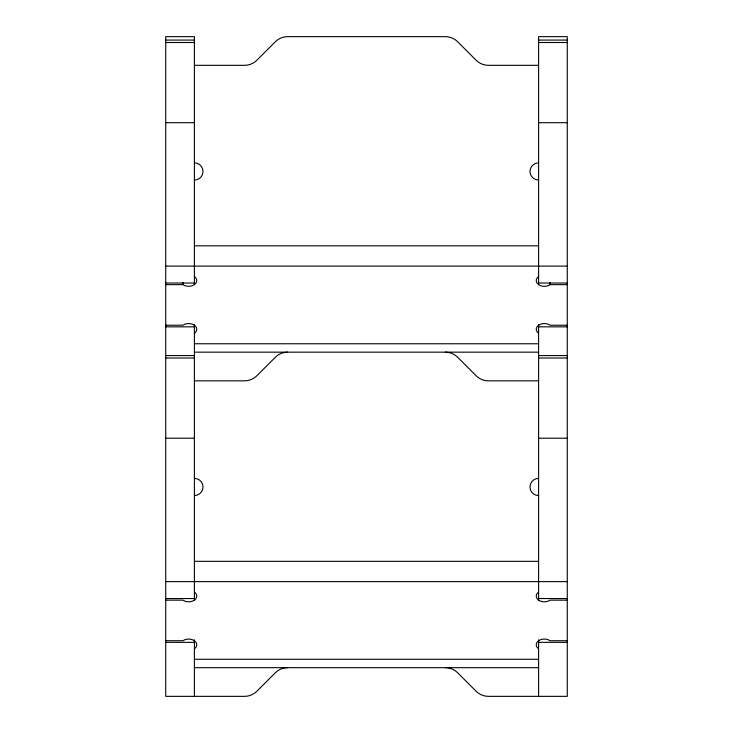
<?xml version="1.0" encoding="UTF-8"?>
<svg xmlns="http://www.w3.org/2000/svg" width="733" height="733" viewBox="0 0 733 733"><rect width="100%" height="100%" fill="white"/><g stroke="black" fill="none" stroke-linecap="round" stroke-linejoin="round"><path stroke-width="1.1" d="M165.722 40.086L194.401 40.086M538.599 40.086L567.278 40.086M165.722 42.514L194.401 42.514M538.599 42.514L567.278 42.514M194.401 65.329L244.602 65.329A17.308 17.308 0 0 0 256.843 60.262L275.379 41.717A17.308 17.308 0 0 1 287.62 36.65L445.38 36.65A17.308 17.308 0 0 1 457.621 41.717L476.157 60.262A17.308 17.308 0 0 0 488.398 65.329L538.599 65.329M165.722 122.695L194.401 122.695M538.599 122.695L567.278 122.695M194.401 245.83L538.599 245.83M165.722 266.106L567.278 266.106M165.722 283.03L194.401 283.03M538.599 283.03L567.278 283.03M165.722 284.651L182.929 284.651A8.109 5.736 0 0 0 194.401 284.651A8.109 5.736 0 0 0 194.401 276.543M538.599 276.552A8.109 5.736 0 0 0 538.599 284.661A8.109 5.736 0 0 0 550.071 284.651L567.278 284.651M165.722 325.214L182.929 325.214A8.109 5.736 0 0 1 194.401 325.214A8.109 5.736 0 0 1 194.401 333.332M567.278 325.214L550.071 325.214A8.109 5.736 0 0 0 538.599 325.214A8.109 5.736 0 0 0 538.599 333.332M165.722 326.836L194.401 326.836M538.599 326.836L567.278 326.836M194.401 343.759L538.599 343.759M194.401 352.161L538.599 352.161M165.722 355.587L194.401 355.587M538.599 355.587L567.278 355.587M165.722 358.016L194.401 358.016M538.599 358.016L567.278 358.016M194.401 380.839L244.602 380.839A17.308 17.308 0 0 0 256.843 375.772L275.379 357.228A17.308 17.308 0 0 1 287.62 352.161M538.599 380.839L488.398 380.839A17.308 17.308 0 0 1 476.157 375.772L457.621 357.228A17.308 17.308 0 0 0 445.38 352.161M165.722 438.206L194.401 438.206M538.599 438.206L567.278 438.206M194.401 561.341L538.599 561.341M165.722 581.617L567.278 581.617M165.722 598.54L194.401 598.54M538.599 598.54L567.278 598.54M165.722 600.162L182.929 600.162A8.109 5.736 0 0 0 194.401 600.162A8.109 5.736 0 0 0 194.401 592.044M567.278 600.162L550.071 600.162A8.109 5.736 0 0 1 538.599 600.162A8.109 5.736 0 0 1 538.599 592.062M165.722 640.724L182.929 640.724A8.109 5.736 0 0 1 194.401 640.724A8.109 5.736 0 0 1 194.401 648.833M567.278 640.724L550.071 640.724A8.109 5.736 0 0 0 538.599 640.724A8.109 5.736 0 0 0 538.599 648.833M165.722 642.346L194.401 642.346M538.599 642.346L567.278 642.346M194.401 659.269L538.599 659.269M194.401 667.671L538.599 667.671M550.071 282.397L550.071 284.651M538.599 284.651L538.599 36.65L567.278 36.65L567.278 696.35L488.398 696.35A17.308 17.308 0 0 1 476.157 691.283L457.621 672.738A17.308 17.308 0 0 0 445.38 667.671M538.599 324.646L538.599 600.162M538.599 639.827L538.599 696.35M194.401 284.651L194.401 36.65L165.722 36.65L165.722 696.35L244.602 696.35A17.308 17.308 0 0 0 256.843 691.283L275.379 672.738A17.308 17.308 0 0 1 287.62 667.671M194.401 324.646L194.401 600.162M194.401 639.827L194.401 696.35M182.929 282.397L182.929 284.651M538.599 180.061A8.604 8.604 0 0 1 529.986 171.458A8.604 8.604 0 0 1 538.599 162.854M194.401 162.854A8.604 8.604 0 0 1 203.014 171.458A8.604 8.604 0 0 1 194.401 180.061M538.599 495.572A8.604 8.604 0 0 1 529.986 486.969A8.604 8.604 0 0 1 538.599 478.365M194.401 478.365A8.604 8.604 0 0 1 203.014 486.969A8.604 8.604 0 0 1 194.401 495.572"/></g></svg>
